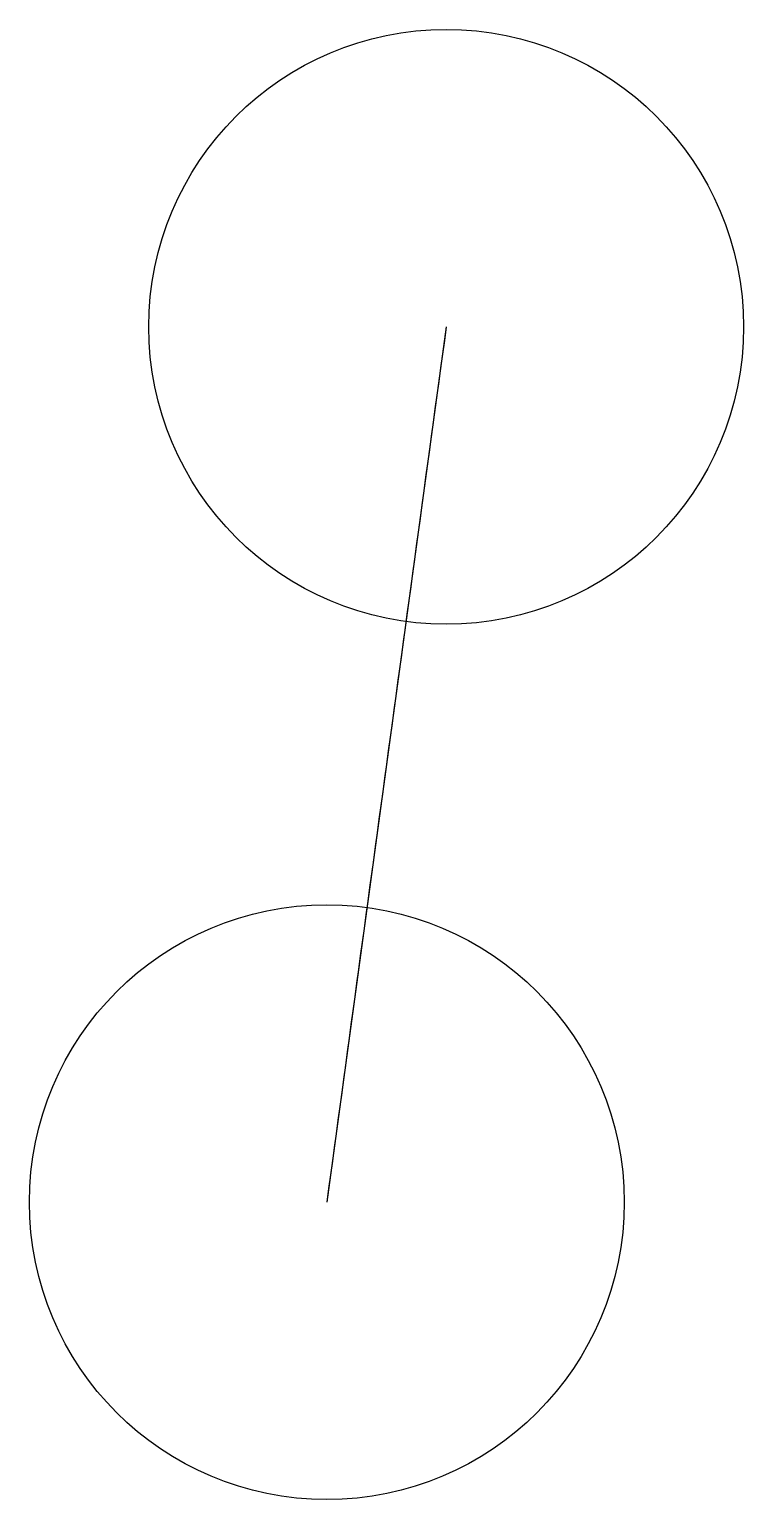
# Model space of a CAD drawing. Header units: metres. Extents: x -977055 to 805873, y -1033982 to 242021.
# Drawn here: x 2010.3729 to 2010.4929, y 1087.9731 to 1088.2202 of the extents above; entities that cross this region are included whole.
import ezdxf

# ---------------------------------------------------------------- set-up
doc = ezdxf.new("R2010")
doc.units = ezdxf.units.M
doc.linetypes.add('HIDDEN', pattern=[0.375, 0.25, -0.125])
for name, color, linetype in [('C-ROAD-CNTR-N', 92, 'Continuous'), ('C-ROAD-LINE-EXTN', 252, 'HIDDEN'), ('C-ROAD-STAN', 11, 'Continuous')]:
    doc.layers.add(name, color=color, linetype=linetype)

msp = doc.modelspace()

# ---------------------------------------------------------------- linework, layer by layer
at = {"layer": 'C-ROAD-CNTR-N', "color": 92, "linetype": 'Continuous', "lineweight": -3}
msp.add_arc((2208.59555, 1061.0493), 200, 172.2064108, 172.2489464, dxfattribs=at)
at = {"layer": 'C-ROAD-LINE-EXTN', "color": 252, "linetype": 'HIDDEN', "lineweight": -3}
for p, q in [((2010.44294, 1088.17025), (2010.43288, 1088.09669)), ((2010.43288, 1088.09669), (2010.42287, 1088.02313))]:
    msp.add_line(p, q, dxfattribs=at)
at = {"layer": 'C-ROAD-STAN', "color": 11, "linetype": 'Continuous', "lineweight": -3}
for centre in [(2010.44294, 1088.17025), (2010.42287, 1088.02313)]:
    msp.add_circle(centre, 0.05, dxfattribs=at)

doc.saveas('drawing.dxf')
